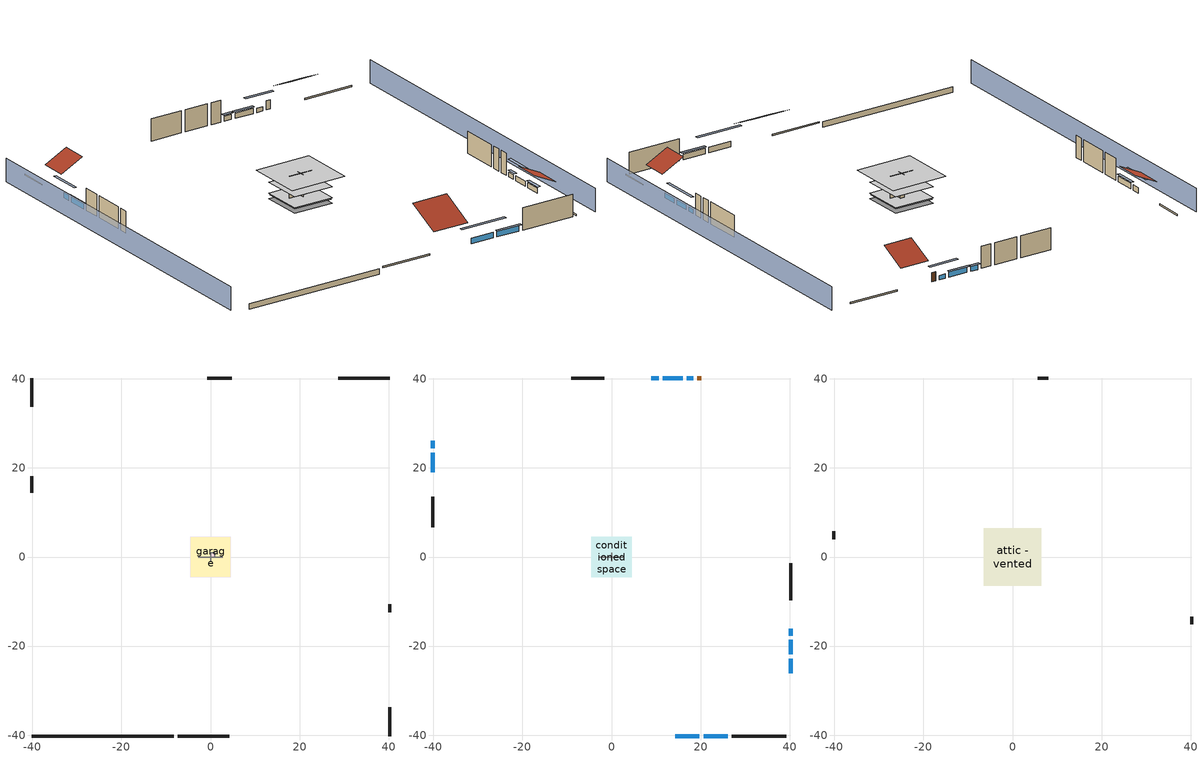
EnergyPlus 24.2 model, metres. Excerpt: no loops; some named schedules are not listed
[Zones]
central ac and furnace airloop ret air zone
 floor adiabatic (AdiabaticConst): 0,0 0,1 1,1 1,0 z0
 wall adiabatic (AdiabaticConst): 0,1 0,0 1,0 1,1 0,1 z0:1
 ceiling adiabatic (AdiabaticConst): 1,0 1,1 0,1 0,0 z1
crawlspace - vented
 floor foundation (Slab2 construction): -4.59,-4.59 -4.59,4.59 4.59,4.59 4.59,-4.59 z-0.91
 wall outside (RimJoist1 construction): -7.35,-40.2 4.17,-40.2 z0.3:0.61
 wall outside (RimJoist2 construction): -40.2,40.2 -40.2,33.8 z0.3:0.61
 wall outside (RimJoist3 construction): 40.2,40.2 28.67,40.2 z0.3:0.61
 wall outside (RimJoist4 construction): 40.2,-40.2 40.2,-33.8 z0.3:0.61
 wall foundation (FoundationWall1 construction): -40.2,-40.2 -8.28,-40.2 z-0.91:0.3
garage
 floor foundation (Slab1 construction): -4.48,-4.48 -4.48,4.48 4.48,4.48 4.48,-4.48 z0
 wall outside (Wall1 construction): -40.2,18.1 -40.2,14.44 z0.3:5.18
 wall outside (Wall12 construction): 40.2,-12.45 40.2,-10.62 z0.3:5.18
 wall outside (Wall2 construction): 4.74,40.2 -0.74,40.2 z0.3:5.18
 wall to conditioned space (Wall5 construction Reversed): -2.74,0 2.74,0 z0.3:5.18
 wall to conditioned space (Wall6 construction Reversed): 0,-0.91 0,0.91 z0.3:5.18
conditioned space
 floor to crawlspace - vented (Floor1 construction): -4.59,-4.59 -4.59,4.59 4.59,4.59 4.59,-4.59 z0.3
 floor to garage (Floor2 construction): -4.48,-4.48 -4.48,4.48 4.48,4.48 4.48,-4.48 z0.3
 floor adiabatic (AdiabaticFloorConstruction): -4.59,-4.59 -4.59,4.59 4.59,4.59 4.59,-4.59 z2.74
 wall outside (AdiabaticWallConstruction 1): 20.17,40.2 19.26,40.2 z0.3:2.34
 wall outside (AdiabaticWallConstruction): 14.36,-40.2 19.75,-40.2 / 20.68,-40.2 26.07,-40.2 z0.3:1.52; 40.2,-26.14 40.2,-22.81 / 10.62,40.2 8.93,40.2 / 40.2,-21.89 40.2,-18.56 z0.3:1.4; -40.2,26.14 -40.2,24.38 / 15.95,40.2 11.55,40.2 z0.3:1.46; -40.2,23.45 -40.2,19.03 z0.3:1.49; 18.33,40.2 16.88,40.2 z0.3:1.25; 40.2,-17.63 40.2,-16.08 z0.3:1.34
 wall outside (Wall3 construction): 27,-40.2 39.27,-40.2 z0.3:5.18
 wall outside (Wall4 construction): -40.2,13.51 -40.2,6.69 z0.3:5.18
 wall outside (Wall7 construction): -1.67,40.2 -9.06,40.2 z0.3:5.18
 wall outside (Wall8 construction): 40.2,-9.69 40.2,-1.38 z0.3:5.18
 window (WindowConstruction): 14.36,-40.2 19.75,-40.2 z0.3:1.52
 window (WindowConstruction 9): 40.2,-26.14 40.2,-22.82 z0.3:1.4
 window (WindowConstruction 1): 20.68,-40.2 26.07,-40.2 z0.3:1.52
 window (WindowConstruction 2): -40.2,26.14 -40.2,24.38 z0.3:1.46
 window (WindowConstruction 3): -40.2,23.45 -40.2,19.03 z0.3:1.49
 window (WindowConstruction 4): 18.33,40.2 16.88,40.2 z0.3:1.25
 window (WindowConstruction 5): 15.95,40.2 11.55,40.2 z0.3:1.46
 window (WindowConstruction 6): 10.62,40.2 8.93,40.2 z0.3:1.4
 window (WindowConstruction 7): 40.2,-21.89 40.2,-18.56 z0.3:1.4
 window (WindowConstruction 8): 40.2,-17.63 40.2,-16.08 z0.3:1.34
 door (Door): 20.17,40.2 19.26,40.2 z0.3:2.34
 ceiling adiabatic (AdiabaticFloorConstruction): 4.59,-4.59 4.59,4.59 -4.59,4.59 -4.59,-4.59 z2.74
attic - vented
 floor to conditioned space (Floor3 construction Reversed): -6.41,-6.41 -6.41,6.41 6.41,6.41 6.41,-6.41 z5.18
 wall outside (Wall10 construction): 40.2,-15.15 40.2,-13.38 z0.3:5.18
 wall outside (Wall11 construction): 8,40.2 5.67,40.2 z0.3:5.18
 wall outside (Wall9 construction): -40.2,5.76 -40.2,3.99 z0.3:5.18
 roof outside (Roof1 construction): 13.44,-40.2,5.18 13.44,-32.74,8.91 5.1,-32.74,8.91 5.1,-40.2,5.18
 roof outside (Roof2 construction): -40.2,27.07,5.18 -35.01,27.07,7.77 -35.01,32.87,7.77 -40.2,32.87,5.18
 roof outside (Roof3 construction): 40.2,-27.07,5.18 35.01,-27.07,7.77 35.01,-32.87,7.77 40.2,-32.87,5.18
 roof outside (Roof4 construction): 21.1,40.2,5.18 21.1,34.25,8.15 27.75,34.25,8.15 27.75,40.2,5.18
shading: -44.77,40.2 -44.77,-40.2 / 44.77,-40.2 44.77,40.2 z0:5.18; 22.49,-40.2 11.62,-40.2 11.62,-40.81 22.49,-40.81 z4.27; 40.2,-22.51 40.2,-26.45 40.81,-26.45 40.81,-22.51 z1.71; 26.37,-40.2 20.38,-40.2 20.38,-40.81 26.37,-40.81 z1.83; -40.2,21.63 -40.2,28.89 -40.81,28.89 -40.81,21.63 z4.21; -40.2,18.72 -40.2,23.75 -40.81,23.75 -40.81,18.72 z1.8; 14.14,40.2 21.07,40.2 21.07,40.81 14.14,40.81 z3.99; 11.24,40.2 16.26,40.2 16.26,40.81 11.24,40.81 z1.77; 8.62,40.2 10.93,40.2 10.93,40.81 8.62,40.81 z1.71; 40.2,-15.82 40.2,-24.63 40.81,-24.63 40.81,-15.82 z4.15; 40.2,-15.77 40.2,-17.93 40.81,-17.93 40.81,-15.77 z1.65
[Building]
Building 1: Terrain=Suburbs
[Site:Location]
Portland Intl Arpt_OR: Latitude {deg}=45.59; Longitude {deg}=-122.6; Time Zone {hr}=-8; Elevation {m}=33; Keep Site Location Information=Yes
[Site:GroundTemperature:Shallow]
10.2558, 8.96328, 8.85977, 9.47314, 11.9355, 14.3863, 16.5111, 17.8571, 17.9714, 16.8767, 14.8061, 12.4304
[Site:WaterMainsTemperature]
Calculation Method=Schedule; Temperature Schedule=mains temperature schedule
[Material] Roughness=Rough; Thermal Absorptance=0.9
Name | Thickness {m} | Conductivity {W/m-K} | Density {kg/m3} | Specific Heat {J/kg-K} | Solar Absorptance | Visible Absorptance
asphalt or fiberglass shingles | 0.00635 | 0.162714 | 1121.4 | 1465.45 | 0.85 | 0.85
ceiling loosefill ins | 0.169333 | 0.0480833 | 16.02 | 1046.75 | 0.7 | 0.7
ceiling stud and cavity | 0.1397 | 0.0824711 | 65.682 | 1177.47 | 0.7 | 0.7
concrete 4.0 in. | 0.1016 | 1.803125 | 2242.8 | 837.4 | 0.7 | 0.7
concrete 8.0 in. | 0.2032 | 1.803125 | 2242.8 | 837.4 | 0.7 | 0.7
door material | 0.04445 | 0.0612267 | 512.64 | 1214.23 | 0.7 | 0.7
floor covering | 0.0127 | 0.0433444 | 54.468 | 1339.84 | 0.6 | 0.6
floor rigid ins | 0.051816 | 0.029427 | 32.04 | 1214.23 | 0.7 | 0.7
floor rigid ins 1; wall rigid ins | 0.512978 | 0.029427 | 32.04 | 1214.23 | 0.7 | 0.7
floor stud and cavity | 0.1397 | 0.0972396 | 92.3553 | 1139.71 | 0.7 | 0.7
floor stud and cavity 1 | 0.1397 | 1.75129 | 37.0049 | 1207.88 | 0.7 | 0.7
furniture material conditioned space 1; furniture material garage 1 | 0.1524 | 0.115458 | 640.8 | 1214.23 | 0.6 | 0.6
gypsum board | 0.0127 | 0.160291 | 801 | 837.4 | 0.6 | 0.6
osb sheathing 0.5 in. | 0.0127 | 0.115458 | 512.64 | 1214.23 | 0.6 | 0.6
osb sheathing 0.5 in. 1; osb sheathing 0.5 in. 2; osb sheathing 0.5 in. 3 | 0.0127 | 0.115458 | 512.64 | 1214.23 | 0.7 | 0.7
osb sheathing 0.75 in. | 0.01905 | 0.115458 | 512.64 | 1214.23 | 0.7 | 0.7
rim joist stud and cavity | 0.0508 | 0.178688 | 50.32683 | 1063.81 | 0.6 | 0.6
roof rigid ins | 0.00281632 | 0.029427 | 32.04 | 1214.23 | 0.7 | 0.7
soil 0.5 in. | 0.0127 | 2.9427 | 1842.3 | 418.7 | 0.7 | 0.7
wall stud and cavity | 0.1397 | 0.727959 | 139.0536 | 1170.24 | 0.6 | 0.6
wall stud and cavity 1 | 0.1397 | 0.0951301 | 139.0536 | 1170.24 | 0.7 | 0.7
wall stud and cavity 2 | 0.1397 | 0.0856282 | 139.0536 | 1170.24 | 0.7 | 0.7
wall stud and cavity 3 | 0.0889 | 0.380278 | 52.3479 | 1209.89 | 0.7 | 0.7
wall stud and cavity 4 | 0.0889 | 0.391764 | 83.0341 | 1211.67 | 0.7 | 0.7
wood siding | 0.0254 | 0.102417 | 544.68 | 1172.36 | 0.85 | 0.85
wood siding 1; wood siding 2 | 0.0254 | 0.102417 | 544.68 | 1172.36 | 0.7 | 0.7
[Material:NoMass]
Adiabatic: Roughness=Rough; Thermal Resistance {m2-K/W}=176.1; Thermal Absorptance=0.9; Solar Absorptance=0.7; Visible Absorptance=0.7
[WindowMaterial:SimpleGlazingSystem]
WindowMaterial: U-Factor {W/m2-K}=2.78222; Solar Heat Gain Coefficient=0.56
[Construction]
AdiabaticConst: Adiabatic
AdiabaticFloorConstruction: floor stud and cavity 1, floor rigid ins 1, osb sheathing 0.75 in., floor covering
AdiabaticWallConstruction: wood siding 1, wall rigid ins, wall stud and cavity 3, gypsum board
AdiabaticWallConstruction 1: wood siding 2, wall rigid ins, wall stud and cavity 3, gypsum board
Door: door material
Floor1 construction; Floor2 construction: floor stud and cavity, floor rigid ins, osb sheathing 0.75 in., floor covering
Floor3 construction Reversed: gypsum board, ceiling stud and cavity, ceiling loosefill ins
FoundationWall1 construction: concrete 8.0 in.
furniture construction conditioned space 1: furniture material conditioned space 1
furniture construction garage 1: furniture material garage 1
PartitionWallConstruction: gypsum board, wall stud and cavity 4, gypsum board
RimJoist1 construction; RimJoist2 construction; RimJoist3 construction; RimJoist4 construction: wood siding, rim joist stud and cavity
Roof1 construction; Roof2 construction; Roof3 construction; Roof4 construction: asphalt or fiberglass shingles, roof rigid ins, osb sheathing 0.5 in.
Slab1 construction: concrete 4.0 in.
Slab2 construction: soil 0.5 in.
Wall1 construction; Wall2 construction: wood siding, osb sheathing 0.5 in. 1, wall stud and cavity
Wall10 construction; Wall11 construction; Wall12 construction; Wall9 construction: wood siding, osb sheathing 0.5 in. 2, wall stud and cavity
Wall3 construction; Wall4 construction: wood siding, osb sheathing 0.5 in. 1, wall stud and cavity 1, gypsum board
Wall5 construction Reversed: gypsum board, wall stud and cavity 2, osb sheathing 0.5 in. 2
Wall6 construction Reversed: gypsum board, wall stud and cavity 2, osb sheathing 0.5 in. 3
Wall7 construction; Wall8 construction: wood siding, osb sheathing 0.5 in. 2, wall stud and cavity 1, gypsum board
WindowConstruction; WindowConstruction 1; WindowConstruction 2; WindowConstruction 3; WindowConstruction 4; WindowConstruction 5; WindowConstruction 6; WindowConstruction 7; WindowConstruction 8; WindowConstruction 9: WindowMaterial
[Zone] Multiplier=1
Name | Volume {m3} | Part of Total Floor Area
attic - vented | 157.303 | Yes
central ac and furnace airloop ret air zone | 1 | No
conditioned space | 606.66 | Yes
crawlspace - vented | 102.734 | Yes
garage | 195.726 | Yes
[Space]
Name | Zone | Volume {m3} | Space Type
attic - vented 1 | attic - vented | 157.303
central ac and furnace airloop ret air space | central ac and furnace airloop ret air zone |  | Plenum Space Type
conditioned space 1 | conditioned space | 606.66
crawlspace - vented 1 | crawlspace - vented | 102.734
garage 1 | garage | 195.726
[ZoneInfiltration:EffectiveLeakageArea] Schedule=Always On Discrete
Name | Zone or Space | Effective Air Leakage Area {cm2} | Stack Coefficient | Wind Coefficient
infil attic - vented 1 | attic - vented 1 | 5483.83 | 0.000199449 | 4.4404e-05
infil garage 1 | garage 1 | 244.653 | 0.000129147 | 4.64657e-05
[ZoneMixing] Schedule=Always On Continuous; Design Flow Rate Calculation Method=Flow/Zone; Design Flow Rate {m3/s}=0
Name | Zone or Space | Source Zone or Space
whole house fan mix | attic - vented | conditioned space
central ac and furnace airloop_0 ZoneMixDZToCond mix | conditioned space | crawlspace - vented
central ac and furnace airloop_0 ZoneMixCondToDZ mix | crawlspace - vented | conditioned space
[SpaceList]
Plenum Space Type: central ac and furnace airloop ret air space
[OtherEquipment] Design Level Calculation Method=EquipmentLevel
Name | Fuel Type | Zone or ZoneList or Space or SpaceList | Schedule | Design Level {W} | Fraction Latent | Fraction Radiant | Fraction Lost
central ac and furnace airloop_0 RetCondToRP; central ac and furnace airloop_0 RetSensLkToRP | None | central ac and furnace airloop ret air space | Always On Discrete | 0 | 0 | 0 | 0
central ac and furnace airloop_0 RetLatLkToRP | None | central ac and furnace airloop ret air space | Always On Discrete | 0 | 1 | 0 | 0
central ac and furnace airloop_0 SupCondToLv; central ac and furnace airloop_0 SupSensLkToCond; mech vent house fan sensible load | None | conditioned space 1 | Always On Discrete | 0 | 0 | 0 | 0
central ac and furnace airloop_0 SupLatLkToCond; mech vent house fan latent load | None | conditioned space 1 | Always On Discrete | 0 | 1 | 0 | 0
clothes dryer 1 | Electricity | conditioned space 1 | clothes_dryer | 0 | 0.015 | 0.081 | 0.85
cooking range 1 | Electricity | conditioned space 1 | cooking_range | 0 | 0.08 | 0.432 | 0.2
general water use latent | None | conditioned space 1 | general water use schedule | 62.594 | 1 | 0 | 0
general water use sensible | None | conditioned space 1 | general water use schedule | -61.6891 | 0 | 0.6 | 0
central ac and furnace airloop_0 RetCondToDZ; central ac and furnace airloop_0 SupCondToDZ; central ac and furnace airloop_0 SupSensLkToDZ | None | crawlspace - vented 1 | Always On Discrete | 0 | 0 | 0 | 0
central ac and furnace airloop_0 SupLatLkToDZ | None | crawlspace - vented 1 | Always On Discrete | 0 | 1 | 0 | 0
water heater energy adjustment1 | Electricity | garage 1 | Always On Discrete | 0.01 | 0 | 0 | 1
water heater lat | None | garage 1 | Always On Discrete | 0 | 1 | 0 | 0
water heater sens | None | garage 1 | Always On Discrete | 0 | 0 | 0 | 0
[SurfaceProperty:IncidentSolarMultiplier] Incident Solar Multiplier=1; Incident Solar Multiplier Schedule=trans schedule winter=0.85 summer=0.7
Window1; Window10; Window2; Window3; Window4; Window5; Window6; Window7; Window8; Window9
[InternalMass]
Name | Construction | Zone or ZoneList | Space or SpaceList | Surface Area {m2}
furniture mass conditioned space 1 | furniture construction conditioned space 1 | conditioned space | conditioned space 1 | 99.51774
partition wall mass | PartitionWallConstruction | conditioned space | conditioned space 1 | 248.794
furniture mass garage 1 | furniture construction garage 1 | garage | garage 1 | 8.02682
[Lights] Design Level Calculation Method=LightingLevel; Return Air Fraction=0; Fraction Radiant=0.6; Fraction Visible=0.2; Fraction Replaceable=1
Name | Zone or ZoneList or Space or SpaceList | Schedule | Lighting Level {W}
interior lighting | conditioned space 1 | lighting_interior | 429.949
garage lighting | garage 1 | lighting_garage | 10.5234
[People]
occupants: Zone or ZoneList or Space or SpaceList=conditioned space 1; Number of People Schedule=occupants; Number of People Calculation Method=People; Number of People=3; Fraction Radiant=0.314171; Sensible Heat Fraction=0.56303; Activity Level Schedule=occupants activity schedule; Carbon Dioxide Generation Rate {m3/s-W}=0; Enable ASHRAE 55 Comfort Warnings=No; Mean Radiant Temperature Calculation Type=EnclosureAveraged
[ElectricEquipment] Design Level Calculation Method=EquipmentLevel
Name | Zone or ZoneList or Space or SpaceList | Schedule | Design Level {W} | Fraction Latent | Fraction Radiant | Fraction Lost
ceiling fan | conditioned space 1 | ceiling_fan | 16.9299 | 0 | 0.558 | 0
clothes dryer | conditioned space 1 | clothes_dryer | 7846.37 | 0.015 | 0.081 | 0.85
clothes washer | conditioned space 1 | clothes_washer | 229.416 | 0.03 | 0.162 | 0.7
cooking range | conditioned space 1 | cooking_range | 1957.73 | 0.08 | 0.432 | 0.2
dishwasher | conditioned space 1 | dishwasher | 691.751 | 0.3 | 0.18 | 0.4
fridge | conditioned space 1 | fridge schedule | 43.7215 | 0 | 0.6 | 0
mech vent bath fan 0 | conditioned space 1 | mech vent bath fan 0 schedule | 15 | 0 | 0 | 1
mech vent house fan | conditioned space 1 | mech vent house fan schedule | 0 | 0 | 0 | 1
mech vent house fan cfis | conditioned space 1 | mech vent house fan cfis schedule | 0 | 0 | 0 | 0
mech vent range fan 0 | conditioned space 1 | mech vent range fan 0 schedule | 30 | 0 | 0 | 1
misc permanent spa heater | conditioned space 1 | misc permanent spa heater schedule | 457.19 | 0 | 0 | 1
misc permanent spa pump | conditioned space 1 | misc permanent spa pump schedule | 478.108 | 0 | 0 | 1
misc plug loads | conditioned space 1 | plug_loads_other | 428.833 | 0.021 | 0.558 | 0.049
misc tv | conditioned space 1 | plug_loads_tv | 629.558 | 0 | 0.6 | 0
whole house fan | conditioned space 1 | Always On Discrete | 0 | 0 | 0 | 1
freezer | garage 1 | freezer schedule | 194.914 | 0 | 0.6 | 0
[ZoneInfiltration:DesignFlowRate] Schedule=Always On Discrete
Name | Zone or ZoneList or Space or SpaceList | Design Flow Rate Calculation Method | Design Flow Rate {m3/s} | Air Changes per Hour {1/hr} | Constant Term Coefficient | Temperature Term Coefficient | Velocity Term Coefficient | Velocity Squared Term Coefficient
infil flow; natural vent flow; whole house fan flow | conditioned space 1 | Flow/Zone | 0
crawlspace_vented 1 duct leakage imbalance infil flow | crawlspace - vented 1 | Flow/Zone | 0
infil crawlspace - vented 1 | crawlspace - vented 1 | AirChanges/Hour |  | 2.6013 | 1 | 0 | 0 | 0
[SurfaceProperty:ExposedFoundationPerimeter] Exposed Perimeter Calculation Method=TotalExposedPerimeter
Name | Total Exposed Perimeter {m}
Slab2 | 31.91256
Slab1 | 21.9456
[AirLoopHVAC:ReturnPlenum]
Air Loop HVAC Return Plenum 1: Zone=central ac and furnace airloop ret air zone
[Foundation:Kiva] Wall Depth Below Slab {m}=0.2032
Name | Initial Indoor Air Temperature {C} | Wall Height Above Grade {m}
Foundation Kiva 1 | 13.4258 | 0.1016
Foundation Kiva 2 | 8.22214 | 0.3048
[Foundation:Kiva:Settings]
Soil Conductivity {W/m-K}=2.9427; Soil Density {kg/m3}=1842.3; Soil Specific Heat {J/kg-K}=418.7; Ground Solar Absorptivity=0.9; Ground Thermal Absorptivity=0.9; Ground Surface Roughness {m}=0.03; Far-Field Width {m}=40; Deep-Ground Boundary Condition=ZeroFlux; Deep-Ground Depth {m}=40; Minimum Cell Dimension {m}=0.2; Maximum Cell Growth Coefficient=3; Simulation Timestep=Timestep
[Exterior:Lights]
exterior lighting: Schedule=exterior lighting schedule; Design Level {W}=8.97151
[EnergyManagementSystem:Sensor]
Name | Output:Variable or Output:Meter Index Key | Output:Variable or Output:Meter
central_ac_and_furnace_airloop_0_DZ_T_s | crawlspace - vented | Zone Air Temperature
central_ac_and_furnace_airloop_0_DZ_W_s | crawlspace - vented | Zone Mean Air Humidity Ratio
water_heater_amb_rh | garage | Zone Air Relative Humidity
water_heater_amb_temp | garage | Zone Mean Air Temperature
[Schedule:Constant]
Name | Hourly Value
Always On Continuous; Always On Discrete; mech vent house fan schedule; mech vent house fan cfis schedule | 1
occupants activity schedule | 117.228
fridge schedule | 0
[Schedule:Week:Daily]
trans schedule winter=0.85 summer=0.7 Week Rule - Jan1-May26: trans schedule winter=0.85 summer=0.7 day, trans schedule winter=0.85 summer=0.7 day, trans schedule winter=0.85 summer=0.7 day, trans schedule winter=0.85 summer=0.7 day, trans schedule winter=0.85 summer=0.7 day, trans schedule winter=0.85 summer=0.7 day, trans schedule winter=0.85 summer=0.7 day, trans schedule winter=0.85 summer=0.7 default day, trans schedule winter=0.85 summer=0.7 default day, trans schedule winter=0.85 summer=0.7 default day, trans schedule winter=0.85 summer=0.7 default day, trans schedule winter=0.85 summer=0.7 default day
trans schedule winter=0.85 summer=0.7 Week Rule - May27-Jun2: trans schedule winter=0.85 summer=0.7 day, trans schedule winter=0.85 summer=0.7 day, trans schedule winter=0.85 summer=0.7 day, trans schedule winter=0.85 summer=0.7 day, trans schedule winter=0.85 summer=0.7 day, trans schedule winter=0.85 summer=0.7 day 1, trans schedule winter=0.85 summer=0.7 day 1, trans schedule winter=0.85 summer=0.7 default day, trans schedule winter=0.85 summer=0.7 default day, trans schedule winter=0.85 summer=0.7 default day, trans schedule winter=0.85 summer=0.7 default day, trans schedule winter=0.85 summer=0.7 default day
trans schedule winter=0.85 summer=0.7 Week Rule - Jun3-Sep29: trans schedule winter=0.85 summer=0.7 day 1, trans schedule winter=0.85 summer=0.7 day 1, trans schedule winter=0.85 summer=0.7 day 1, trans schedule winter=0.85 summer=0.7 day 1, trans schedule winter=0.85 summer=0.7 day 1, trans schedule winter=0.85 summer=0.7 day 1, trans schedule winter=0.85 summer=0.7 day 1, trans schedule winter=0.85 summer=0.7 default day, trans schedule winter=0.85 summer=0.7 default day, trans schedule winter=0.85 summer=0.7 default day, trans schedule winter=0.85 summer=0.7 default day, trans schedule winter=0.85 summer=0.7 default day
trans schedule winter=0.85 summer=0.7 Week Rule - Sep30-Oct6: trans schedule winter=0.85 summer=0.7 day 1, trans schedule winter=0.85 summer=0.7 day 2, trans schedule winter=0.85 summer=0.7 day 2, trans schedule winter=0.85 summer=0.7 day 2, trans schedule winter=0.85 summer=0.7 day 2, trans schedule winter=0.85 summer=0.7 day 2, trans schedule winter=0.85 summer=0.7 day 2, trans schedule winter=0.85 summer=0.7 default day, trans schedule winter=0.85 summer=0.7 default day, trans schedule winter=0.85 summer=0.7 default day, trans schedule winter=0.85 summer=0.7 default day, trans schedule winter=0.85 summer=0.7 default day
trans schedule winter=0.85 summer=0.7 Week Rule - Oct7-Dec31: trans schedule winter=0.85 summer=0.7 day 2, trans schedule winter=0.85 summer=0.7 day 2, trans schedule winter=0.85 summer=0.7 day 2, trans schedule winter=0.85 summer=0.7 day 2, trans schedule winter=0.85 summer=0.7 day 2, trans schedule winter=0.85 summer=0.7 day 2, trans schedule winter=0.85 summer=0.7 day 2, trans schedule winter=0.85 summer=0.7 default day, trans schedule winter=0.85 summer=0.7 default day, trans schedule winter=0.85 summer=0.7 default day, trans schedule winter=0.85 summer=0.7 default day, trans schedule winter=0.85 summer=0.7 default day
mech vent bath fan 0 schedule Week Rule - Jan1-Dec31: mech vent bath fan 0 schedule day, mech vent bath fan 0 schedule day, mech vent bath fan 0 schedule day, mech vent bath fan 0 schedule day, mech vent bath fan 0 schedule day, mech vent bath fan 0 schedule day, mech vent bath fan 0 schedule day, mech vent bath fan 0 schedule default day, mech vent bath fan 0 schedule default day, mech vent bath fan 0 schedule default day, mech vent bath fan 0 schedule default day, mech vent bath fan 0 schedule default day
mech vent range fan 0 schedule Week Rule - Jan1-Dec31: mech vent range fan 0 schedule day, mech vent range fan 0 schedule day, mech vent range fan 0 schedule day, mech vent range fan 0 schedule day, mech vent range fan 0 schedule day, mech vent range fan 0 schedule day, mech vent range fan 0 schedule day, mech vent range fan 0 schedule default day, mech vent range fan 0 schedule default day, mech vent range fan 0 schedule default day, mech vent range fan 0 schedule default day, mech vent range fan 0 schedule default day
misc permanent spa heater schedule Week Rule - Jan1-Jan27: misc permanent spa heater schedule day, misc permanent spa heater schedule day, misc permanent spa heater schedule day, misc permanent spa heater schedule day, misc permanent spa heater schedule day, misc permanent spa heater schedule day, misc permanent spa heater schedule day, misc permanent spa heater schedule default day, misc permanent spa heater schedule default day, misc permanent spa heater schedule default day, misc permanent spa heater schedule default day, misc permanent spa heater schedule default day
misc permanent spa heater schedule Week Rule - Jan28-Feb3: misc permanent spa heater schedule day, misc permanent spa heater schedule day, misc permanent spa heater schedule day, misc permanent spa heater schedule day, misc permanent spa heater schedule day 1, misc permanent spa heater schedule day 1, misc permanent spa heater schedule day 1, misc permanent spa heater schedule default day, misc permanent spa heater schedule default day, misc permanent spa heater schedule default day, misc permanent spa heater schedule default day, misc permanent spa heater schedule default day
misc permanent spa heater schedule Week Rule - Feb4-Feb24: misc permanent spa heater schedule day 1, misc permanent spa heater schedule day 1, misc permanent spa heater schedule day 1, misc permanent spa heater schedule day 1, misc permanent spa heater schedule day 1, misc permanent spa heater schedule day 1, misc permanent spa heater schedule day 1, misc permanent spa heater schedule default day, misc permanent spa heater schedule default day, misc permanent spa heater schedule default day, misc permanent spa heater schedule default day, misc permanent spa heater schedule default day
misc permanent spa heater schedule Week Rule - Feb25-Mar3: misc permanent spa heater schedule day 1, misc permanent spa heater schedule day 1, misc permanent spa heater schedule day 1, misc permanent spa heater schedule day 1, misc permanent spa heater schedule day 2, misc permanent spa heater schedule day 2, misc permanent spa heater schedule day 2, misc permanent spa heater schedule default day, misc permanent spa heater schedule default day, misc permanent spa heater schedule default day, misc permanent spa heater schedule default day, misc permanent spa heater schedule default day
misc permanent spa heater schedule Week Rule - Mar4-May26: misc permanent spa heater schedule day 2, misc permanent spa heater schedule day 2, misc permanent spa heater schedule day 2, misc permanent spa heater schedule day 2, misc permanent spa heater schedule day 2, misc permanent spa heater schedule day 2, misc permanent spa heater schedule day 2, misc permanent spa heater schedule default day, misc permanent spa heater schedule default day, misc permanent spa heater schedule default day, misc permanent spa heater schedule default day, misc permanent spa heater schedule default day
misc permanent spa heater schedule Week Rule - May27-Jun2: misc permanent spa heater schedule day 2, misc permanent spa heater schedule day 2, misc permanent spa heater schedule day 2, misc permanent spa heater schedule day 2, misc permanent spa heater schedule day 2, misc permanent spa heater schedule day 3, misc permanent spa heater schedule day 3, misc permanent spa heater schedule default day, misc permanent spa heater schedule default day, misc permanent spa heater schedule default day, misc permanent spa heater schedule default day, misc permanent spa heater schedule default day
misc permanent spa heater schedule Week Rule - Jun3-Sep29: misc permanent spa heater schedule day 3, misc permanent spa heater schedule day 3, misc permanent spa heater schedule day 3, misc permanent spa heater schedule day 3, misc permanent spa heater schedule day 3, misc permanent spa heater schedule day 3, misc permanent spa heater schedule day 3, misc permanent spa heater schedule default day, misc permanent spa heater schedule default day, misc permanent spa heater schedule default day, misc permanent spa heater schedule default day, misc permanent spa heater schedule default day
misc permanent spa heater schedule Week Rule - Sep30-Oct6: misc permanent spa heater schedule day 3, misc permanent spa heater schedule day 4, misc permanent spa heater schedule day 4, misc permanent spa heater schedule day 4, misc permanent spa heater schedule day 4, misc permanent spa heater schedule day 4, misc permanent spa heater schedule day 4, misc permanent spa heater schedule default day, misc permanent spa heater schedule default day, misc permanent spa heater schedule default day, misc permanent spa heater schedule default day, misc permanent spa heater schedule default day
misc permanent spa heater schedule Week Rule - Oct7-Oct27: misc permanent spa heater schedule day 4, misc permanent spa heater schedule day 4, misc permanent spa heater schedule day 4, misc permanent spa heater schedule day 4, misc permanent spa heater schedule day 4, misc permanent spa heater schedule day 4, misc permanent spa heater schedule day 4, misc permanent spa heater schedule default day, misc permanent spa heater schedule default day, misc permanent spa heater schedule default day, misc permanent spa heater schedule default day, misc permanent spa heater schedule default day
misc permanent spa heater schedule Week Rule - Oct28-Nov3: misc permanent spa heater schedule day 4, misc permanent spa heater schedule day 4, misc permanent spa heater schedule day 4, misc permanent spa heater schedule day 4, misc permanent spa heater schedule day 5, misc permanent spa heater schedule day 5, misc permanent spa heater schedule day 5, misc permanent spa heater schedule default day, misc permanent spa heater schedule default day, misc permanent spa heater schedule default day, misc permanent spa heater schedule default day, misc permanent spa heater schedule default day
misc permanent spa heater schedule Week Rule - Nov4-Nov24: misc permanent spa heater schedule day 5, misc permanent spa heater schedule day 5, misc permanent spa heater schedule day 5, misc permanent spa heater schedule day 5, misc permanent spa heater schedule day 5, misc permanent spa heater schedule day 5, misc permanent spa heater schedule day 5, misc permanent spa heater schedule default day, misc permanent spa heater schedule default day, misc permanent spa heater schedule default day, misc permanent spa heater schedule default day, misc permanent spa heater schedule default day
general water use schedule Week Rule - Jan1-Dec31: general water use schedule day, general water use schedule day, general water use schedule day, general water use schedule day, general water use schedule day, general water use schedule day, general water use schedule day, general water use schedule default day, general water use schedule default day, general water use schedule default day, general water use schedule default day, general water use schedule default day
[Schedule:Year]
trans schedule winter=0.85 summer=0.7: trans schedule winter=0.85 summer=0.7 Week Rule - Jan1-May26, 1, 1, 5, 26, trans schedule winter=0.85 summer=0.7 Week Rule - May27-Jun2, 5, 27, 6, 2, trans schedule winter=0.85 summer=0.7 Week Rule - Jun3-Sep29, 6, 3, 9, 29, trans schedule winter=0.85 summer=0.7 Week Rule - Sep30-Oct6, 9, 30, 10, 6, trans schedule winter=0.85 summer=0.7 Week Rule - Oct7-Dec31, 10, 7, 12, 31
mech vent bath fan 0 schedule: mech vent bath fan 0 schedule Week Rule - Jan1-Dec31, 1, 1, 12, 31
mech vent range fan 0 schedule: mech vent range fan 0 schedule Week Rule - Jan1-Dec31, 1, 1, 12, 31
misc permanent spa heater schedule: misc permanent spa heater schedule Week Rule - Jan1-Jan27, 1, 1, 1, 27, misc permanent spa heater schedule Week Rule - Jan28-Feb3, 1, 28, 2, 3, misc permanent spa heater schedule Week Rule - Feb4-Feb24, 2, 4, 2, 24, misc permanent spa heater schedule Week Rule - Feb25-Mar3, 2, 25, 3, 3, misc permanent spa heater schedule Week Rule - Mar4-May26, 3, 4, 5, 26, misc permanent spa heater schedule Week Rule - May27-Jun2, 5, 27, 6, 2, misc permanent spa heater schedule Week Rule - Jun3-Sep29, 6, 3, 9, 29, misc permanent spa heater schedule Week Rule - Sep30-Oct6, 9, 30, 10, 6, misc permanent spa heater schedule Week Rule - Oct7-Oct27, 10, 7, 10, 27, misc permanent spa heater schedule Week Rule - Oct28-Nov3, 10, 28, 11, 3, misc permanent spa heater schedule Week Rule - Nov4-Nov24, 11, 4, 11, 24, misc permanent spa heater schedule Week Rule - Nov25-Dec1, 11, 25, 12, 1, misc permanent spa heater schedule Week Rule - Dec2-Dec31, 12, 2, 12, 31
misc permanent spa pump schedule: misc permanent spa pump schedule Week Rule - Jan1-Jan27, 1, 1, 1, 27, misc permanent spa pump schedule Week Rule - Jan28-Feb3, 1, 28, 2, 3, misc permanent spa pump schedule Week Rule - Feb4-Feb24, 2, 4, 2, 24, misc permanent spa pump schedule Week Rule - Feb25-Mar3, 2, 25, 3, 3, misc permanent spa pump schedule Week Rule - Mar4-Mar31, 3, 4, 3, 31, misc permanent spa pump schedule Week Rule - Apr1-Apr28, 4, 1, 4, 28, misc permanent spa pump schedule Week Rule - Apr29-May5, 4, 29, 5, 5, misc permanent spa pump schedule Week Rule - May6-May26, 5, 6, 5, 26, misc permanent spa pump schedule Week Rule - May27-Jun2, 5, 27, 6, 2, misc permanent spa pump schedule Week Rule - Jun3-Jun30, 6, 3, 6, 30, misc permanent spa pump schedule Week Rule - Jul1-Aug25, 7, 1, 8, 25, misc permanent spa pump schedule Week Rule - Aug26-Sep1, 8, 26, 9, 1, misc permanent spa pump schedule Week Rule - Sep2-Sep29, 9, 2, 9, 29, misc permanent spa pump schedule Week Rule - Sep30-Oct6, 9, 30, 10, 6, misc permanent spa pump schedule Week Rule - Oct7-Oct27, 10, 7, 10, 27, misc permanent spa pump schedule Week Rule - Oct28-Nov3, 10, 28, 11, 3, misc permanent spa pump schedule Week Rule - Nov4-Nov24, 11, 4, 11, 24, misc permanent spa pump schedule Week Rule - Nov25-Dec1, 11, 25, 12, 1, misc permanent spa pump schedule Week Rule - Dec2-Dec31, 12, 2, 12, 31
general water use schedule: general water use schedule Week Rule - Jan1-Dec31, 1, 1, 12, 31
freezer schedule: freezer schedule Week Rule - Jan1-Jan27, 1, 1, 1, 27, freezer schedule Week Rule - Jan28-Feb3, 1, 28, 2, 3, freezer schedule Week Rule - Feb4-Feb24, 2, 4, 2, 24, freezer schedule Week Rule - Feb25-Mar3, 2, 25, 3, 3, freezer schedule Week Rule - Mar4-May26, 3, 4, 5, 26, freezer schedule Week Rule - May27-Jun2, 5, 27, 6, 2, freezer schedule Week Rule - Jun3-Sep29, 6, 3, 9, 29, freezer schedule Week Rule - Sep30-Oct6, 9, 30, 10, 6, freezer schedule Week Rule - Oct7-Oct27, 10, 7, 10, 27, freezer schedule Week Rule - Oct28-Nov3, 10, 28, 11, 3, freezer schedule Week Rule - Nov4-Nov24, 11, 4, 11, 24, freezer schedule Week Rule - Nov25-Dec1, 11, 25, 12, 1, freezer schedule Week Rule - Dec2-Dec31, 12, 2, 12, 31
exterior lighting schedule: exterior lighting schedule Week Rule - Jan1-Jan27, 1, 1, 1, 27, exterior lighting schedule Week Rule - Jan28-Feb3, 1, 28, 2, 3, exterior lighting schedule Week Rule - Feb4-Feb24, 2, 4, 2, 24, exterior lighting schedule Week Rule - Feb25-Mar3, 2, 25, 3, 3, exterior lighting schedule Week Rule - Mar4-Mar31, 3, 4, 3, 31, exterior lighting schedule Week Rule - Apr1-Apr28, 4, 1, 4, 28, exterior lighting schedule Week Rule - Apr29-May5, 4, 29, 5, 5, exterior lighting schedule Week Rule - May6-May26, 5, 6, 5, 26, exterior lighting schedule Week Rule - May27-Jun2, 5, 27, 6, 2, exterior lighting schedule Week Rule - Jun3-Jun30, 6, 3, 6, 30, exterior lighting schedule Week Rule - Jul1-Jul28, 7, 1, 7, 28, exterior lighting schedule Week Rule - Jul29-Aug4, 7, 29, 8, 4, exterior lighting schedule Week Rule - Aug5-Aug25, 8, 5, 8, 25, exterior lighting schedule Week Rule - Aug26-Sep1, 8, 26, 9, 1, exterior lighting schedule Week Rule - Sep2-Sep29, 9, 2, 9, 29, exterior lighting schedule Week Rule - Sep30-Oct6, 9, 30, 10, 6, exterior lighting schedule Week Rule - Oct7-Oct27, 10, 7, 10, 27, exterior lighting schedule Week Rule - Oct28-Nov3, 10, 28, 11, 3, exterior lighting schedule Week Rule - Nov4-Nov24, 11, 4, 11, 24, exterior lighting schedule Week Rule - Nov25-Dec1, 11, 25, 12, 1, exterior lighting schedule Week Rule - Dec2-Dec31, 12, 2, 12, 31
[Schedule:File] File=in.schedules.csv; Rows to Skip at Top=1; Number of Hours of Data=8760; Column Separator=Comma; Interpolate to Timestep=Yes; Minutes per Item=15; Adjust Schedule for Daylight Savings=Yes
Name | Column Number
lighting_interior | 5
occupants | 1
ceiling_fan | 4
clothes_dryer | 11
clothes_washer | 10
cooking_range | 12
dishwasher | 8
plug_loads_other | 2
plug_loads_tv | 3
lighting_garage | 6
[Schedule:Compact]
mains temperature schedule: Through: 01/01, For: AllDays, Until: 24:00, 13.0633, Through: 01/02, For: AllDays, Until: 24:00, 13.0189, Through: 01/03, For: AllDays, Until: 24:00, 12.975, Through: 01/04, For: AllDays, Until: 24:00, 12.9328, Through: 01/05, For: AllDays, Until: 24:00, 12.8917, Through: 01/06, For: AllDays, Until: 24:00, 12.8517, Through: 01/07, For: AllDays, Until: 24:00, 12.8122, Through: 01/08, For: AllDays, Until: 24:00, 12.7744, Through: 01/09, For: AllDays, Until: 24:00, 12.7378, Through: 01/10, For: AllDays, Until: 24:00, 12.7017, Through: 01/11, For: AllDays, Until: 24:00, 12.6672, Through: 01/12, For: AllDays, Until: 24:00, 12.6339, Through: 01/13, For: AllDays, Until: 24:00, 12.6017, Through: 01/14, For: AllDays, Until: 24:00, 12.5706, Through: 01/15, For: AllDays, Until: 24:00, 12.5411, Through: 01/16, For: AllDays, Until: 24:00, 12.5122, Through: 01/17, For: AllDays, Until: 24:00, 12.485, Through: 01/18, For: AllDays, Until: 24:00, 12.4583, Through: 01/19, For: AllDays, Until: 24:00, 12.4333, Through: 01/20, For: AllDays, Until: 24:00, 12.41, Through: 01/21, For: AllDays, Until: 24:00, 12.3872, Through: 01/22, For: AllDays, Until: 24:00, 12.3661, Through: 01/23, For: AllDays, Until: 24:00, 12.3456, Through: 01/24, For: AllDays, Until: 24:00, 12.3272, Through: 01/25, For: AllDays, Until: 24:00, 12.3094, Through: 01/26, For: AllDays, Until: 24:00, 12.2933, Through: 01/27, For: AllDays, Until: 24:00, 12.2783, Through: 01/28, For: AllDays, Until: 24:00, 12.2644, Through: 01/29, For: AllDays, Until: 24:00, 12.2517, Through: 01/30, For: AllDays, Until: 24:00, 12.2406, Through: 01/31, For: AllDays, Until: 24:00, 12.2306, Through: 02/01, For: AllDays, Until: 24:00, 12.2222, Through: 02/02, For: AllDays, Until: 24:00, 12.215, Through: 02/03, For: AllDays, Until: 24:00, 12.2089, Through: 02/04, For: AllDays, Until: 24:00, 12.2039, Through: 02/05, For: AllDays, Until: 24:00, 12.2006, Through: 02/06, For: AllDays, Until: 24:00, 12.1983, Through: 02/07, For: AllDays, Until: 24:00, 12.1978, Through: 02/08, For: AllDays, Until: 24:00, 12.1978, Through: 02/09, For: AllDays, Until: 24:00, 12.2, Through: 02/10, For: AllDays, Until: 24:00, 12.2028, Through: 02/11, For: AllDays, Until: 24:00, 12.2072, Through: 02/12, For: AllDays, Until: 24:00, 12.2128, Through: 02/13, For: AllDays, Until: 24:00, 12.2194, Through: 02/14, For: AllDays, Until: 24:00, 12.2278, Through: 02/15, For: AllDays, Until: 24:00, 12.2372, Through: 02/16, For: AllDays, Until: 24:00, 12.2483, Through: 02/17, For: AllDays, Until: 24:00, 12.26, Through: 02/18, For: AllDays, Until: 24:00, 12.2733, Through: 02/19, For: AllDays, Until: 24:00, 12.2883, Through: 02/20, For: AllDays, Until: 24:00, 12.3039, Through: 02/21, For: AllDays, Until: 24:00, 12.3211, Through: 02/22, For: AllDays, Until: 24:00, 12.3394, Through: 02/23, For: AllDays, Until: 24:00, 12.3594, Through: 02/24, For: AllDays, Until: 24:00, 12.38, Through: 02/25, For: AllDays, Until: 24:00, 12.4022, Through: 02/26, For: AllDays, Until: 24:00, 12.4256, Through: 02/27, For: AllDays, Until: 24:00, 12.4506, Through: 02/28, For: AllDays, Until: 24:00, 12.4761, Through: 03/01, For: AllDays, Until: 24:00, 12.5033, Through: 03/02, For: AllDays, Until: 24:00, 12.5317, Through: 03/03, For: AllDays, Until: 24:00, 12.5611, Through: 03/04, For: AllDays, Until: 24:00, 12.5917, Through: 03/05, For: AllDays, Until: 24:00, 12.6233, Through: 03/06, For: AllDays, Until: 24:00, 12.6567, Through: 03/07, For: AllDays, Until: 24:00, 12.6906, Through: 03/08, For: AllDays, Until: 24:00, 12.7261, Through: 03/09, For: AllDays, Until: 24:00, 12.7628, Through: 03/10, For: AllDays, Until: 24:00, 12.8, Through: 03/11, For: AllDays, Until: 24:00, 12.8389, Through: 03/12, For: AllDays, Until: 24:00, 12.8789, Through: 03/13, For: AllDays, Until: 24:00, 12.9194, Through: 03/14, For: AllDays, Until: 24:00, 12.9617, Through: 03/15, For: AllDays, Until: 24:00, 13.0044, Through: 03/16, For: AllDays, Until: 24:00, 13.0489, Through: 03/17, For: AllDays, Until: 24:00, 13.0939, Through: 03/18, For: AllDays, Until: 24:00, 13.14, Through: 03/19, For: AllDays, Until: 24:00, 13.1872, Through: 03/20, For: AllDays, Until: 24:00, 13.2356, Through: 03/21, For: AllDays, Until: 24:00, 13.285, Through: 03/22, For: AllDays, Until: 24:00, 13.335, Through: 03/23, For: AllDays, Until: 24:00, 13.3861, Through: 03/24, For: AllDays, Until: 24:00, 13.4383, Through: 03/25, For: AllDays, Until: 24:00, 13.4911, Through: 03/26, For: AllDays, Until: 24:00, 13.545, Through: 03/27, For: AllDays, Until: 24:00, 13.6, Through: 03/28, For: AllDays, Until: 24:00, 13.6556, Through: 03/29, For: AllDays, Until: 24:00, 13.7122, Through: 03/30, For: AllDays, Until: 24:00, 13.77, Through: 03/31, For: AllDays, Until: 24:00, 13.8283, Through: 04/01, For: AllDays, Until: 24:00, 13.8872, Through: 04/02, For: AllDays, Until: 24:00, 13.9472, Through: 04/03, For: AllDays, Until: 24:00, 14.0078, Through: 04/04, For: AllDays, Until: 24:00, 14.0689, Through: 04/05, For: AllDays, Until: 24:00, 14.1311, Through: 04/06, For: AllDays, Until: 24:00, 14.1944, Through: 04/07, For: AllDays, Until: 24:00, 14.2578, Through: 04/08, For: AllDays, Until: 24:00, 14.3222, Through: 04/09, For: AllDays, Until: 24:00, 14.3872, Through: 04/10, For: AllDays, Until: 24:00, 14.4528, Through: 04/11, For: AllDays, Until: 24:00, 14.5189, Through: 04/12, For: AllDays, Until: 24:00, 14.5856, Through: 04/13, For: AllDays, Until: 24:00, 14.6533, Through: 04/14, For: AllDays, Until: 24:00, 14.7211, Through: 04/15, For: AllDays, Until: 24:00, 14.7894, Through: 04/16, For: AllDays, Until: 24:00, 14.8589, Through: 04/17, For: AllDays, Until: 24:00, 14.9283, Through: 04/18, For: AllDays, Until: 24:00, 14.9983, Through: 04/19, For: AllDays, Until: 24:00, 15.0689, Through: 04/20, For: AllDays, Until: 24:00, 15.14, Through: 04/21, For: AllDays, Until: 24:00, 15.2111, Through: 04/22, For: AllDays, Until: 24:00, 15.2833, Through: 04/23, For: AllDays, Until: 24:00, 15.3556, Through: 04/24, For: AllDays, Until: 24:00, 15.4278, Through: 04/25, For: AllDays, Until: 24:00, 15.5006, Through: 04/26, For: AllDays, Until: 24:00, 15.5739, Through: 04/27, For: AllDays, Until: 24:00, 15.6478, Through: 04/28, For: AllDays, Until: 24:00, 15.7211, Through: 04/29, For: AllDays, Until: 24:00, 15.7956, Through: 04/30, For: AllDays, Until: 24:00, 15.8694, Through: 05/01, For: AllDays, Until: 24:00, 15.9439, Through: 05/02, For: AllDays, Until: 24:00, 16.0189, Through: 05/03, For: AllDays, Until: 24:00, 16.0939, Through: 05/04, For: AllDays, Until: 24:00, 16.1689, Through: 05/05, For: AllDays, Until: 24:00, 16.2439, Through: 05/06, For: AllDays, Until: 24:00, 16.3189, Through: 05/07, For: AllDays, Until: 24:00, 16.3944, Through: 05/08, For: AllDays, Until: 24:00, 16.4694, Through: 05/09, For: AllDays, Until: 24:00, 16.545, Through: 05/10, For: AllDays, Until: 24:00, 16.6206, Through: 05/11, For: AllDays, Until: 24:00, 16.6956, Through: 05/12, For: AllDays, Until: 24:00, 16.7711, Through: 05/13, For: AllDays, Until: 24:00, 16.8461, Through: 05/14, For: AllDays, Until: 24:00, 16.9217, Through: 05/15, For: AllDays, Until: 24:00, 16.9967, Through: 05/16, For: AllDays, Until: 24:00, 17.0717, Through: 05/17, For: AllDays, Until: 24:00, 17.1467, Through: 05/18, For: AllDays, Until: 24:00, 17.2211, Through: 05/19, For: AllDays, Until: 24:00, 17.2956, Through: 05/20, For: AllDays, Until: 24:00, 17.37, Through: 05/21, For: AllDays, Until: 24:00, 17.4439, Through: 05/22, For: AllDays, Until: 24:00, 17.5178, Through: 05/23, For: AllDays, Until: 24:00, 17.5911, Through: 05/24, For: AllDays, Until: 24:00, 17.6644, Through: 05/25, For: AllDays, Until: 24:00, 17.7372, Through: 05/26, For: AllDays, Until: 24:00, 17.8094, Through: 05/27, For: AllDays, Until: 24:00, 17.8817, Through: 05/28, For: AllDays, Until: 24:00, 17.9533, Through: 05/29, For: AllDays, Until: 24:00, 18.025, Through: 05/30, For: AllDays, Until: 24:00, 18.0961, Through: 05/31, For: AllDays, Until: 24:00, 18.1661, Through: 06/01, For: AllDays, Until: 24:00, 18.2361, Through: 06/02, For: AllDays, Until: 24:00, 18.3061, Through: 06/03, For: AllDays, Until: 24:00, 18.375, Through: 06/04, For: AllDays, Until: 24:00, 18.4433, Through: 06/05, For: AllDays, Until: 24:00, 18.5111, Through: 06/06, For: AllDays, Until: 24:00, 18.5789, Through: 06/07, For: AllDays, Until: 24:00, 18.6456, Through: 06/08, For: AllDays, Until: 24:00, 18.7117, Through: 06/09, For: AllDays, Until: 24:00, 18.7772, Through: 06/10, For: AllDays, Until: 24:00, 18.8417, Through: 06/11, For: AllDays, Until: 24:00, 18.9061, Through: 06/12, For: AllDays, Until: 24:00, 18.9694, Through: 06/13, For: AllDays, Until: 24:00, 19.0322, Through: 06/14, For: AllDays, Until: 24:00, 19.0944, Through: 06/15, For: AllDays, Until: 24:00, 19.1556, Through: 06/16, For: AllDays, Until: 24:00, 19.2167, Through: 06/17, For: AllDays, Until: 24:00, 19.2761, Through: 06/18, For: AllDays, Until: 24:00, 19.335, Through: 06/19, For: AllDays, Until: 24:00, 19.3933, Through: 06/20, For: AllDays, Until: 24:00, 19.4506, Through: 06/21, For: AllDays, Until: 24:00, 19.5072, Through: 06/22, For: AllDays, Until: 24:00, 19.5628, Through: 06/23, For: AllDays, Until: 24:00, 19.6172, Through: 06/24, For: AllDays, Until: 24:00, 19.6711, Through: 06/25, For: AllDays, Until: 24:00, 19.7244, Through: 06/26, For: AllDays, Until: 24:00, 19.7761, Through: 06/27, For: AllDays, Until: 24:00, 19.8272, Through: 06/28, For: AllDays, Until: 24:00, 19.8772, Through: 06/29, For: AllDays, Until: 24:00, 19.9267, Through: 06/30, For: AllDays, Until: 24:00, 19.9744, Through: 07/01, For: AllDays, Until: 24:00, 20.0217, Through: 07/02, For: AllDays, Until: 24:00, 20.0678, Through: 07/03, For: AllDays, Until: 24:00, 20.1128, Through: 07/04, For: AllDays, Until: 24:00, 20.1567, Through: 07/05, For: AllDays, Until: 24:00, 20.1994, Through: 07/06, For: AllDays, Until: 24:00, 20.2417, Through: 07/07, For: AllDays, Until: 24:00, 20.2822, Through: 07/08, For: AllDays, Until: 24:00, 20.3222, Through: 07/09, For: AllDays, Until: 24:00, 20.3606, Through: 07/10, For: AllDays, Until: 24:00, 20.3978, Through: 07/11, For: AllDays, Until: 24:00, 20.4344, Through: 07/12, For: AllDays, Until: 24:00, 20.4694, Through: 07/13, For: AllDays, Until: 24:00, 20.5033, Through: 07/14, For: AllDays, Until: 24:00, 20.5367, Through: 07/15, For: AllDays, Until: 24:00, 20.5683, Through: 07/16, For: AllDays, Until: 24:00, 20.5983, Through: 07/17, For: AllDays, Until: 24:00, 20.6278, Through: 07/18, For: AllDays, Until: 24:00, 20.6561, Through: 07/19, For: AllDays, Until: 24:00, 20.6828, Through: 07/20, For: AllDays, Until: 24:00, 20.7089, Through: 07/21, For: AllDays, Until: 24:00, 20.7333, Through: 07/22, For: AllDays, Until: 24:00, 20.7561, Through: 07/23, For: AllDays, Until: 24:00, 20.7783, Through: 07/24, For: AllDays, Until: 24:00, 20.7989, Through: 07/25, For: AllDays, Until: 24:00, 20.8189, Through: 07/26, For: AllDays, Until: 24:00, 20.8367, Through: 07/27, For: AllDays, Until: 24:00, 20.8539, Through: 07/28, For: AllDays, Until: 24:00, 20.8694, Through: 07/29, For: AllDays, Until: 24:00, 20.8839, Through: 07/30, For: AllDays, Until: 24:00, 20.8972, Through: 07/31, For: AllDays, Until: 24:00, 20.9094, Through: 08/01, For: AllDays, Until: 24:00, 20.92, Through: 08/02, For: AllDays, Until: 24:00, 20.9289, Through: 08/03, For: AllDays, Until: 24:00, 20.9372, Through: 08/04, For: AllDays, Until: 24:00, 20.9439, Through: 08/05, For: AllDays, Until: 24:00, 20.9494, Through: 08/06, For: AllDays, Until: 24:00, 20.9533, Through: 08/07, For: AllDays, Until: 24:00, 20.9567, Through: 08/08, For: AllDays, Until: 24:00, 20.9578, Through: 08/09, For: AllDays, Until: 24:00, 20.9583, Through: 08/10, For: AllDays, Until: 24:00, 20.9572, Through: 08/11, For: AllDays, Until: 24:00, 20.955, Through: 08/12, For: AllDays, Until: 24:00, 20.9511, Through: 08/13, For: AllDays, Until: 24:00, 20.9467, Through: 08/14, For: AllDays, Until: 24:00, 20.94, Through: 08/15, For: AllDays, Until: 24:00, 20.9328, Through: 08/16, For: AllDays, Until: 24:00, 20.9239, Through: 08/17, For: AllDays, Until: 24:00, 20.9139, Through: 08/18, For: AllDays, Until: 24:00, 20.9028, Through: 08/19, For: AllDays, Until: 24:00, 20.89, Through: 08/20, For: AllDays, Until: 24:00, 20.8761, Through: 08/21, For: AllDays, Until: 24:00, 20.8611, Through: 08/22, For: AllDays, Until: 24:00, 20.8444, Through: 08/23, For: AllDays, Until: 24:00, 20.8267, Through: 08/24, For: AllDays, Until: 24:00, 20.8078, Through: 08/25, For: AllDays, Until: 24:00, 20.7872, Through: 08/26, For: AllDays, Until: 24:00, 20.7661, Through: 08/27, For: AllDays, Until: 24:00, 20.7433, Through: 08/28, For: AllDays, Until: 24:00, 20.7194, Through: 08/29, For: AllDays, Until: 24:00, 20.6944, Through: 08/30, For: AllDays, Until: 24:00, 20.6678, Through: 08/31, For: AllDays, Until: 24:00, 20.64, Through: 09/01, For: AllDays, Until: 24:00, 20.6111, Through: 09/02, For: AllDays, Until: 24:00, 20.5811, Through: 09/03, For: AllDays, Until: 24:00, 20.55, Through: 09/04, For: AllDays, Until: 24:00, 20.5178, Through: 09/05, For: AllDays, Until: 24:00, 20.4844, Through: 09/06, For: AllDays, Until: 24:00, 20.4494, Through: 09/07, For: AllDays, Until: 24:00, 20.4139, Through: 09/08, For: AllDays, Until: 24:00, 20.3767, Through: 09/09, For: AllDays, Until: 24:00, 20.3389, Through: 09/10, For: AllDays, Until: 24:00, 20.2994, Through: 09/11, For: AllDays, Until: 24:00, 20.2594, Through: 09/12, For: AllDays, Until: 24:00, 20.2178, Through: 09/13, For: AllDays, Until: 24:00, 20.1756, Through: 09/14, For: AllDays, Until: 24:00, 20.1317, Through: 09/15, For: AllDays, Until: 24:00, 20.0872, Through: 09/16, For: AllDays, Until: 24:00, 20.0417, Through: 09/17, For: AllDays, Until: 24:00, 19.995, Through: 09/18, For: AllDays, Until: 24:00, 19.9472, Through: 09/19, For: AllDays, Until: 24:00, 19.8983, Through: 09/20, For: AllDays, Until: 24:00, 19.8489, Through: 09/21, For: AllDays, Until: 24:00, 19.7983, Through: 09/22, For: AllDays, Until: 24:00, 19.7467, Through: 09/23, For: AllDays, Until: 24:00, 19.6944, Through: 09/24, For: AllDays, Until: 24:00, 19.6406, Through: 09/25, For: AllDays, Until: 24:00, 19.5867, Through: 09/26, For: AllDays, Until: 24:00, 19.5311, Through: 09/27, For: AllDays, Until: 24:00, 19.475, Through: 09/28, For: AllDays, Until: 24:00, 19.4183, Through: 09/29, For: AllDays, Until: 24:00, 19.3606, Through: 09/30, For: AllDays, Until: 24:00, 19.3017, Through: 10/01, For: AllDays, Until: 24:00, 19.2422, Through: 10/02, For: AllDays, Until: 24:00, 19.1822, Through: 10/03, For: AllDays, Until: 24:00, 19.1211, Through: 10/04, For: AllDays, Until: 24:00, 19.0594, Through: 10/05, For: AllDays, Until: 24:00, 18.9967, Through: 10/06, For: AllDays, Until: 24:00, 18.9333, Through: 10/07, For: AllDays, Until: 24:00, 18.8694, Through: 10/08, For: AllDays, Until: 24:00, 18.805, Through: 10/09, For: AllDays, Until: 24:00, 18.74, Through: 10/10, For: AllDays, Until: 24:00, 18.6739, Through: 10/11, For: AllDays, Until: 24:00, 18.6072, Through: 10/12, For: AllDays, Until: 24:00, 18.5406, Through: 10/13, For: AllDays, Until: 24:00, 18.4728, Through: 10/14, For: AllDays, Until: 24:00, 18.4044, Through: 10/15, For: AllDays, Until: 24:00, 18.3356, Through: 10/16, For: AllDays, Until: 24:00, 18.2661, Through: 10/17, For: AllDays, Until: 24:00, 18.1967, Through: 10/18, For: AllDays, Until: 24:00, 18.1261, Through: 10/19, For: AllDays, Until: 24:00, 18.0556, Through: 10/20, For: AllDays, Until: 24:00, 17.9844, Through: 10/21, For: AllDays, Until: 24:00, 17.9128, Through: 10/22, For: AllDays, Until: 24:00, 17.8406, Through: 10/23, For: AllDays, Until: 24:00, 17.7683, Through: 10/24, For: AllDays, Until: 24:00, 17.6956, Through: 10/25, For: AllDays, Until: 24:00, 17.6228, Through: 10/26, For: AllDays, Until: 24:00, 17.5494, Through: 10/27, For: AllDays, Until: 24:00, 17.4756, Through: 10/28, For: AllDays, Until: 24:00, 17.4017, Through: 10/29, For: AllDays, Until: 24:00, 17.3278, Through: 10/30, For: AllDays, Until: 24:00, 17.2533, Through: 10/31, For: AllDays, Until: 24:00, 17.1789, Through: 11/01, For: AllDays, Until: 24:00, 17.1039, Through: 11/02, For: AllDays, Until: 24:00, 17.0289, Through: 11/03, For: AllDays, Until: 24:00, 16.9539, Through: 11/04, For: AllDays, Until: 24:00, 16.8789, Through: 11/05, For: AllDays, Until: 24:00, 16.8033, Through: 11/06, For: AllDays, Until: 24:00, 16.7283, Through: 11/07, For: AllDays, Until: 24:00, 16.6528, Through: 11/08, For: AllDays, Until: 24:00, 16.5772, Through: 11/09, For: AllDays, Until: 24:00, 16.5022, Through: 11/10, For: AllDays, Until: 24:00, 16.4267, Through: 11/11, For: AllDays, Until: 24:00, 16.3517, Through: 11/12, For: AllDays, Until: 24:00, 16.2761, Through: 11/13, For: AllDays, Until: 24:00, 16.2011, Through: 11/14, For: AllDays, Until: 24:00, 16.1261, Through: 11/15, For: AllDays, Until: 24:00, 16.0511, Through: 11/16, For: AllDays, Until: 24:00, 15.9761, Through: 11/17, For: AllDays, Until: 24:00, 15.9017, Through: 11/18, For: AllDays, Until: 24:00, 15.8272, Through: 11/19, For: AllDays, Until: 24:00, 15.7533, Through: 11/20, For: AllDays, Until: 24:00, 15.6794, Through: 11/21, For: AllDays, Until: 24:00, 15.6056, Through: 11/22, For: AllDays, Until: 24:00, 15.5322, Through: 11/23, For: AllDays, Until: 24:00, 15.4594, Through: 11/24, For: AllDays, Until: 24:00, 15.3867, Through: 11/25, For: AllDays, Until: 24:00, 15.3144, Through: 11/26, For: AllDays, Until: 24:00, 15.2422, Through: 11/27, For: AllDays, Until: 24:00, 15.1706, Through: 11/28, For: AllDays, Until: 24:00, 15.0994, Through: 11/29, For: AllDays, Until: 24:00, 15.0289, Through: 11/30, For: AllDays, Until: 24:00, 14.9583, Through: 12/01, For: AllDays, Until: 24:00, 14.8889, Through: 12/02, For: AllDays, Until: 24:00, 14.8194, Through: 12/03, For: AllDays, Until: 24:00, 14.7506, Through: 12/04, For: AllDays, Until: 24:00, 14.6822, Through: 12/05, For: AllDays, Until: 24:00, 14.6144, Through: 12/06, For: AllDays, Until: 24:00, 14.5478, Through: 12/07, For: AllDays, Until: 24:00, 14.4811, Through: 12/08, For: AllDays, Until: 24:00, 14.415, Through: 12/09, For: AllDays, Until: 24:00, 14.35, Through: 12/10, For: AllDays, Until: 24:00, 14.2856, Through: 12/11, For: AllDays, Until: 24:00, 14.2217, Through: 12/12, For: AllDays, Until: 24:00, 14.1583, Through: 12/13, For: AllDays, Until: 24:00, 14.0961, Through: 12/14, For: AllDays, Until: 24:00, 14.0339, Through: 12/15, For: AllDays, Until: 24:00, 13.9733, Through: 12/16, For: AllDays, Until: 24:00, 13.9128, Through: 12/17, For: AllDays, Until: 24:00, 13.8533, Through: 12/18, For: AllDays, Until: 24:00, 13.795, Through: 12/19, For: AllDays, Until: 24:00, 13.7372, Through: 12/20, For: AllDays, Until: 24:00, 13.68, Through: 12/21, For: AllDays, Until: 24:00, 13.6239, Through: 12/22, For: AllDays, Until: 24:00, 13.5689, Through: 12/23, For: AllDays, Until: 24:00, 13.5144, Through: 12/24, For: AllDays, Until: 24:00, 13.4611, Through: 12/25, For: AllDays, Until: 24:00, 13.4083, Through: 12/26, For: AllDays, Until: 24:00, 13.3572, Through: 12/27, For: AllDays, Until: 24:00, 13.3061, Through: 12/28, For: AllDays, Until: 24:00, 13.2567, Through: 12/29, For: AllDays, Until: 24:00, 13.2078, Through: 12/30, For: AllDays, Until: 24:00, 13.1606, Through: 12/31, For: AllDays, Until: 24:00, 13.1139
